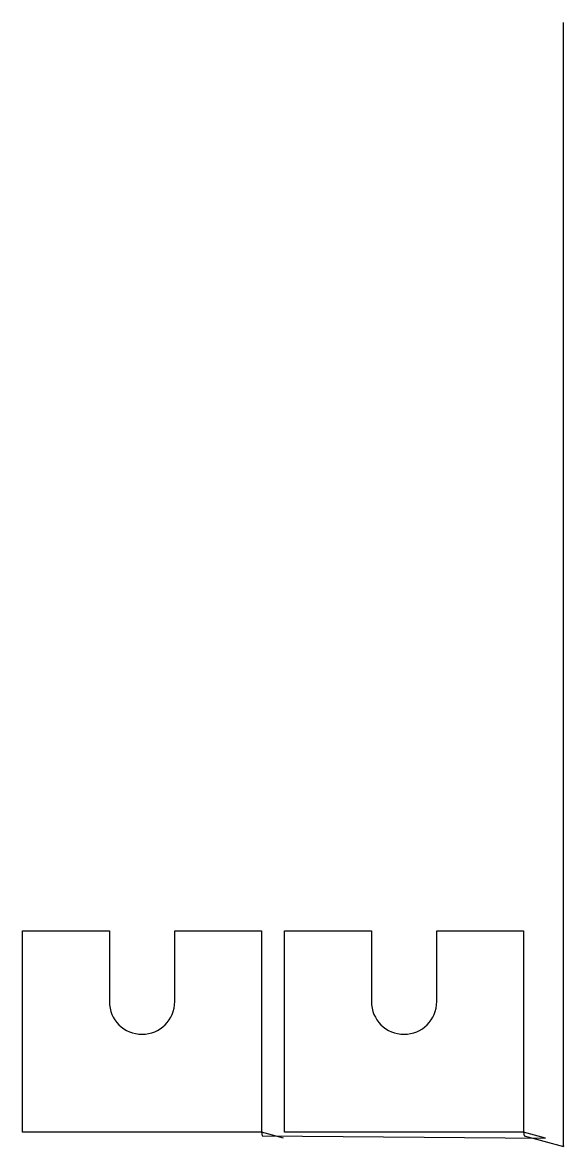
# Model space of a CAD drawing. Header units: metres. Extents: x 581 to 1297, y 0 to 1489.
import ezdxf

# ---------------------------------------------------------------- set-up
doc = ezdxf.new("R2010")
doc.units = ezdxf.units.M

msp = doc.modelspace()

# ---------------------------------------------------------------- linework, layer by layer
at = {"layer": 'TOOL_0'}
for p, q in [((1297.044, 1488.397), (1297.044, 1489.397)), ((1297.044, 1), (1297.044, 1488.397)), ((580.954, 19.192), (580.954, 285.692)), ((580.954, 285.692), (695.954, 285.692)), ((695.954, 285.692), (695.954, 191.942)), ((782.454, 191.942), (782.454, 285.692)), ((782.454, 285.692), (897.454, 285.692)), ((897.454, 285.692), (897.454, 19.192)), ((927.773, 19.192), (927.773, 285.692)), ((927.773, 285.692), (1042.773, 285.692)), ((1042.773, 285.692), (1042.773, 191.942)), ((1129.273, 191.942), (1129.273, 285.692)), ((1129.273, 285.692), (1244.273, 285.692)), ((1244.273, 285.692), (1244.273, 19.192)), ((897.454, 19.192), (580.954, 19.192)), ((926.257, 11.238), (897.454, 19.192)), ((897.454, 19.192), (898.196, 14.366)), ((1244.273, 19.192), (927.773, 19.192)), ((1273.076, 11.238), (1244.273, 19.192)), ((1244.273, 19.192), (1245.015, 14.366)), ((898.196, 14.366), (1273.076, 11.238)), ((1245.015, 14.366), (1297.044, 0)), ((1297.044, 0), (1297.044, 1)), ((1297.044, 1), (1297.044, 0)), ((1297.044, 0), (1297.044, 1)), ((1297.044, 0), (1297.044, 0))]:
    msp.add_line(p, q, dxfattribs=at)
for centre in [(739.204, 191.942), (1086.023, 191.942)]:
    msp.add_arc(centre, 43.25, 180, 0, dxfattribs=at)

doc.saveas('drawing.dxf')
